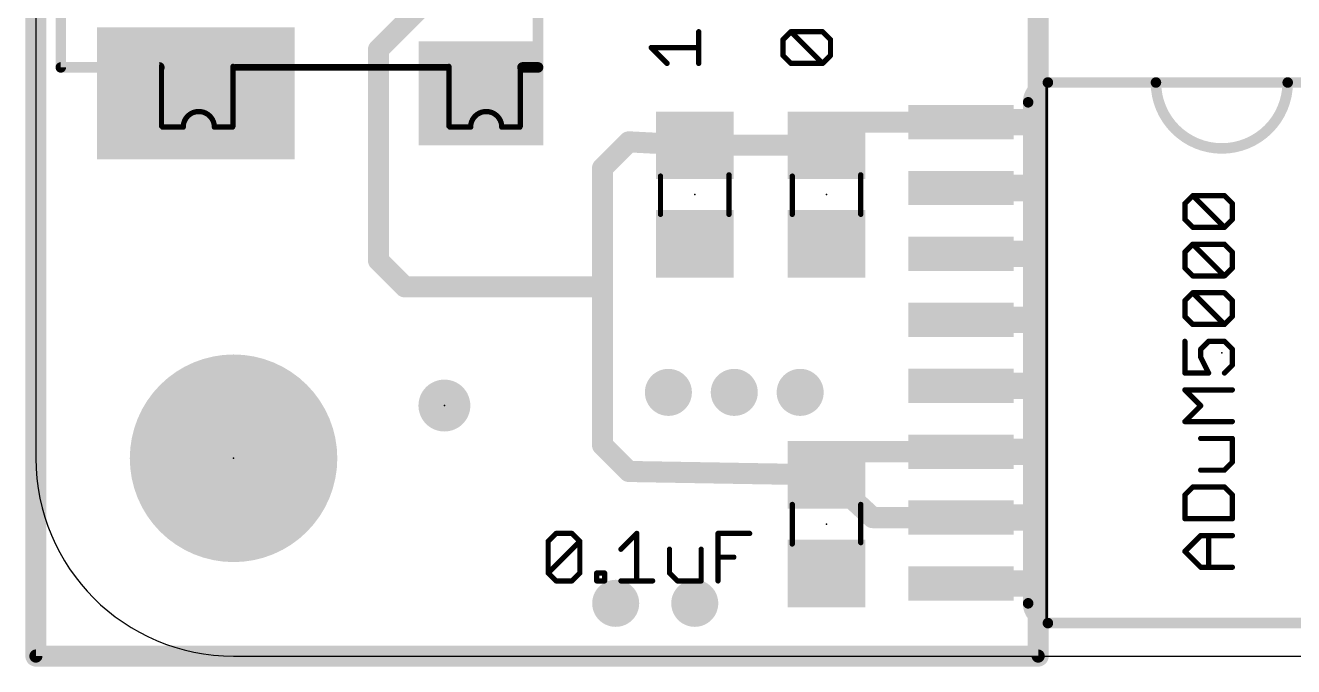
# Model space of a CAD drawing. Extents: x -0.2 to 52.2, y -1.3 to 32.4.
# Drawn here: x -0.2 to 24.24, y -0.2 to 12.15 of the extents above; entities that cross this region are included whole.
import ezdxf

# ---------------------------------------------------------------- set-up
doc = ezdxf.new("R2010")
doc.units = 0
for name, color, linetype in [('1', 12, 'CONTINUOUS'), ('16', 132, 'CONTINUOUS'), ('17', 110, 'CONTINUOUS'), ('18', 110, 'CONTINUOUS'), ('20', 53, 'CONTINUOUS'), ('23', 53, 'CONTINUOUS'), ('27', 253, 'CONTINUOUS'), ('51', 253, 'CONTINUOUS')]:
    doc.layers.add(name, color=color, linetype=linetype)

# ---------------------------------------------------------------- blocks, each defined once
blk = doc.blocks.new('RECT')
blk.add_solid([(-0.5, -0.5), (0.5, -0.5), (-0.5, 0.5), (0.5, 0.5)])
blk = doc.blocks.new('PIE')
at = {"const_width": 0.5}
blk.add_lwpolyline([(0, -0.25, 1), (0, 0.25, 1), (0, -0.25)], format="xyb", dxfattribs=at)
blk = doc.blocks.new('ROUNDP')
at = {"const_width": 0.5}
blk.add_lwpolyline([(0, -0.25, 1), (0, 0.25, 1), (0, -0.25)], format="xyb", dxfattribs=at)
blk = doc.blocks.new('ROUNDV')
at = {"const_width": 0.5}
blk.add_lwpolyline([(0, -0.25, 1), (0, 0.25, 1), (0, -0.25)], format="xyb", dxfattribs=at)

msp = doc.modelspace()

# ---------------------------------------------------------------- linework, layer by layer
at = {"layer": '1', "const_width": 0.4064}
for points in [[(0, 0), (0, 30.48)], [(19.32, 30.48), (19.32, 0)], [(6.604, 11.684), (7.366, 12.446)], [(6.604, 7.62), (6.604, 11.684)], [(15.621, 10.287), (15.24, 9.84)], [(17.8308, 10.287), (15.621, 10.287)], [(10.922, 9.398), (11.43, 9.906)], [(11.43, 9.906), (12.7, 9.84)], [(12.7, 9.84), (15.24, 9.84)], [(10.922, 7.112), (10.922, 9.398)], [(7.112, 7.112), (6.604, 7.62)], [(7.112, 7.112), (10.922, 7.112)], [(10.922, 4.064), (10.922, 7.112)], [(11.43, 3.556), (10.922, 4.064)], [(15.621, 3.937), (15.24, 3.49)], [(17.8308, 3.937), (15.621, 3.937)], [(15.24, 3.49), (11.43, 3.556)], [(16.129, 2.667), (15.24, 3.49)], [(17.8308, 2.667), (16.129, 2.667)], [(19.32, 0), (0, 0)]]:
    msp.add_lwpolyline(points, dxfattribs=at)
at = {"layer": '1', "const_width": 0.2032}
for points in [[(6.7056, 11.684, 1), (6.5024, 11.684)], [(6.5322, 11.7558, 1), (6.6758, 11.6122)], [(15.621, 10.3886, 1), (15.621, 10.1854)], [(15.6983, 10.2211, 1), (15.5437, 10.3529)], [(17.8308, 10.1854, 1), (17.8308, 10.3886)], [(11.4353, 10.0075, 1), (11.4247, 9.8045)], [(11.5018, 9.8342, 1), (11.3582, 9.9778)], [(12.7, 9.9416, 1), (12.7, 9.7384)], [(12.6947, 9.7385, 1), (12.7053, 9.9415)], [(15.24, 9.7384, 1), (15.24, 9.9416)], [(15.1627, 9.9059, 1), (15.3173, 9.7741)], [(11.0236, 9.398, 1), (10.8204, 9.398)], [(10.8502, 9.4698, 1), (10.9938, 9.3262)], [(6.5024, 7.62, 1), (6.7056, 7.62)], [(6.6758, 7.6918, 1), (6.5322, 7.5482)], [(7.112, 7.2136, 1), (7.112, 7.0104)], [(7.0402, 7.0402, 1), (7.1838, 7.1838)], [(11.0236, 7.112, 1), (10.8204, 7.112)], [(10.8204, 7.112, 1), (11.0236, 7.112)], [(10.922, 7.0104, 1), (10.922, 7.2136)], [(10.8204, 4.064, 1), (11.0236, 4.064)], [(10.9938, 4.1358, 1), (10.8502, 3.9922)], [(15.621, 4.0386, 1), (15.621, 3.8354)], [(15.6983, 3.8711, 1), (15.5437, 4.0029)], [(17.8308, 3.8354, 1), (17.8308, 4.0386)], [(11.4318, 3.6576, 1), (11.4282, 3.4544)], [(11.3582, 3.4842, 1), (11.5018, 3.6278)], [(15.309, 3.5646, 1), (15.171, 3.4154)], [(15.2382, 3.3884, 1), (15.2418, 3.5916)], [(15.1627, 3.5559, 1), (15.3173, 3.4241)], [(16.129, 2.7686, 1), (16.129, 2.5654)], [(16.06, 2.5924, 1), (16.198, 2.7416)], [(17.8308, 2.5654, 1), (17.8308, 2.7686)], [(0, 0.1016, 1), (0, -0.1016)], [(-0.1016, 0, 1), (0.1016, 0)], [(19.2184, 0, 1), (19.4216, 0)], [(19.32, -0.1016, 1), (19.32, 0.1016)]]:
    msp.add_lwpolyline(points, format="xyb", dxfattribs=at)
at = {"layer": '16', "const_width": 0.254}
for points in [[(0, 0), (0, 30.48)], [(19.32, 30.48), (19.32, 0)], [(19.32, 0), (0, 0)]]:
    msp.add_lwpolyline(points, dxfattribs=at)
at = {"layer": '16', "const_width": 0.127}
for points in [[(0, 0.0635, 1), (0, -0.0635)], [(-0.0635, 0, 1), (0.0635, 0)], [(19.2565, 0, 1), (19.3835, 0)], [(19.32, -0.0635, 1), (19.32, 0.0635)]]:
    msp.add_lwpolyline(points, format="xyb", dxfattribs=at)
at = {"layer": '20'}
for p, q in [((0, 26.67), (0, 3.81)), ((3.81, 0), (41.91, 0))]:
    msp.add_line(p, q, dxfattribs=at)
msp.add_arc((3.81, 3.81), 3.81, 180, 270, dxfattribs=at)
at = {"layer": '23'}
for p in [(12.7, 8.89), (15.24, 8.89), (22.86, 5.842), (7.874, 4.826), (3.81, 3.81), (15.24, 2.54)]:
    msp.add_point(p, dxfattribs=at)
at = {"layer": '27', "const_width": 0.1016}
for points in [[(12.7762, 11.4174), (12.7762, 12.0275)], [(14.401, 11.875), (14.5536, 12.0275)], [(14.5536, 12.0275), (15.1637, 12.0275)], [(15.1637, 11.4174), (14.5536, 12.0275)], [(15.1637, 12.0275), (15.3162, 11.875)], [(12.1661, 11.4174), (11.861, 11.7225)], [(11.861, 11.7225), (12.7762, 11.7225)], [(14.401, 11.5699), (14.401, 11.875)], [(15.3162, 11.875), (15.3162, 11.5699)], [(14.5536, 11.4174), (14.401, 11.5699)], [(15.3162, 11.5699), (15.1637, 11.4174)], [(15.1637, 11.4174), (14.5536, 11.4174)], [(22.148, 8.7169), (22.3006, 8.8694)], [(22.3006, 8.8694), (22.9107, 8.8694)], [(22.9107, 8.2593), (22.3006, 8.8694)], [(22.9107, 8.8694), (23.0632, 8.7169)], [(22.148, 8.4118), (22.148, 8.7169)], [(23.0632, 8.7169), (23.0632, 8.4118)], [(22.3006, 8.2593), (22.148, 8.4118)], [(23.0632, 8.4118), (22.9107, 8.2593)], [(22.9107, 8.2593), (22.3006, 8.2593)], [(22.148, 7.7813), (22.3006, 7.9339)], [(22.148, 7.4763), (22.148, 7.7813)], [(22.3006, 7.9339), (22.9107, 7.9339)], [(22.9107, 7.3238), (22.3006, 7.9339)], [(22.9107, 7.9339), (23.0632, 7.7813)], [(23.0632, 7.7813), (23.0632, 7.4763)], [(22.3006, 7.3238), (22.148, 7.4763)], [(22.9107, 7.3238), (22.3006, 7.3238)], [(23.0632, 7.4763), (22.9107, 7.3238)], [(22.148, 6.8458), (22.3006, 6.9984)], [(22.148, 6.5408), (22.148, 6.8458)], [(22.3006, 6.9984), (22.9107, 6.9984)], [(22.9107, 6.3882), (22.3006, 6.9984)], [(22.9107, 6.9984), (23.0632, 6.8458)], [(23.0632, 6.8458), (23.0632, 6.5408)], [(22.3006, 6.3882), (22.148, 6.5408)], [(22.9107, 6.3882), (22.3006, 6.3882)], [(23.0632, 6.5408), (22.9107, 6.3882)], [(22.148, 6.0628), (22.148, 5.4527)], [(22.4531, 5.9103), (22.6056, 6.0628)], [(22.6056, 6.0628), (22.9107, 6.0628)], [(22.9107, 6.0628), (23.0632, 5.9103)], [(22.4531, 5.7578), (22.4531, 5.9103)], [(23.0632, 5.9103), (23.0632, 5.6052)], [(22.6056, 5.4527), (22.4531, 5.7578)], [(23.0632, 5.6052), (22.9107, 5.4527)], [(22.148, 5.4527), (22.6056, 5.4527)], [(22.4531, 4.8223), (22.148, 5.1273)], [(22.148, 5.1273), (23.0632, 5.1273)], [(22.148, 4.5172), (22.4531, 4.8223)], [(23.0632, 4.5172), (22.148, 4.5172)], [(23.0632, 4.1918), (22.4531, 4.1918)], [(23.0632, 3.7342), (23.0632, 4.1918)], [(22.9107, 3.5817), (23.0632, 3.7342)], [(22.4531, 3.5817), (22.9107, 3.5817)], [(22.3006, 3.2563), (22.148, 3.1038)], [(22.9107, 3.2563), (22.3006, 3.2563)], [(23.0632, 3.1038), (22.9107, 3.2563)], [(22.148, 3.1038), (22.148, 2.6462)], [(23.0632, 2.6462), (23.0632, 3.1038)], [(22.148, 2.6462), (23.0632, 2.6462)], [(9.8744, 2.2105), (10.0269, 2.363)], [(9.8744, 1.6003), (9.8744, 2.2105)], [(9.8744, 1.6003), (10.4845, 2.2105)], [(10.0269, 2.363), (10.332, 2.363)], [(10.332, 2.363), (10.4845, 2.2105)], [(10.4845, 2.2105), (10.4845, 1.6003)], [(11.2776, 2.0579), (11.5827, 2.363)], [(11.5827, 2.363), (11.5827, 1.4478)], [(13.1487, 1.4478), (13.1487, 2.363)], [(13.1487, 2.363), (13.7588, 2.363)], [(22.148, 2.0157), (22.4531, 2.3208)], [(22.4531, 2.3208), (23.0632, 2.3208)], [(22.6056, 1.7106), (22.6056, 2.3208)], [(12.2132, 2.0579), (12.2132, 1.6003)], [(12.8233, 1.4478), (12.8233, 2.0579)], [(13.1487, 1.9054), (13.4537, 1.9054)], [(22.4531, 1.7106), (22.148, 2.0157)], [(23.0632, 1.7106), (22.4531, 1.7106)], [(10.0269, 1.4478), (9.8744, 1.6003)], [(10.332, 1.4478), (10.0269, 1.4478)], [(10.4845, 1.6003), (10.332, 1.4478)], [(10.8099, 1.4478), (10.8099, 1.6003)], [(10.8099, 1.6003), (10.9624, 1.6003)], [(10.9624, 1.4478), (10.8099, 1.4478)], [(10.9624, 1.6003), (10.9624, 1.4478)], [(11.2776, 1.4478), (11.8878, 1.4478)], [(12.2132, 1.6003), (12.3657, 1.4478)], [(12.3657, 1.4478), (12.8233, 1.4478)]]:
    msp.add_lwpolyline(points, dxfattribs=at)
at = {"layer": '27', "const_width": 0.0508}
for points in [[(12.8016, 12.0275, 1), (12.7508, 12.0275)], [(14.5536, 12.0529, 1), (14.5536, 12.0021)], [(14.5715, 12.0455, 1), (14.5356, 12.0096)], [(14.5715, 12.0096, 1), (14.5356, 12.0455)], [(15.1816, 12.0455, 1), (15.1457, 12.0096)], [(15.1637, 12.0021, 1), (15.1637, 12.0529)], [(11.861, 11.7479, 1), (11.861, 11.6971)], [(11.879, 11.7404, 1), (11.8431, 11.7045)], [(12.7762, 11.6971, 1), (12.7762, 11.7479)], [(14.4264, 11.875, 1), (14.3756, 11.875)], [(14.3831, 11.893, 1), (14.419, 11.857)], [(15.3416, 11.875, 1), (15.2908, 11.875)], [(15.2982, 11.857, 1), (15.3342, 11.893)], [(14.3756, 11.5699, 1), (14.4264, 11.5699)], [(14.419, 11.5879, 1), (14.3831, 11.552)], [(15.2908, 11.5699, 1), (15.3416, 11.5699)], [(15.3342, 11.552, 1), (15.2982, 11.5879)], [(12.1481, 11.3994, 1), (12.184, 11.4354)], [(12.7508, 11.4174, 1), (12.8016, 11.4174)], [(14.5536, 11.4428, 1), (14.5536, 11.392)], [(14.5356, 11.3994, 1), (14.5715, 11.4354)], [(15.1457, 11.4354, 1), (15.1816, 11.3994)], [(15.1457, 11.3994, 1), (15.1816, 11.4354)], [(15.1637, 11.392, 1), (15.1637, 11.4428)], [(22.3185, 8.8874, 1), (22.2826, 8.8514)], [(22.3006, 8.8948, 1), (22.3006, 8.844)], [(22.3185, 8.8514, 1), (22.2826, 8.8874)], [(22.9286, 8.8874, 1), (22.8927, 8.8514)], [(22.9107, 8.844, 1), (22.9107, 8.8948)], [(22.1734, 8.7169, 1), (22.1226, 8.7169)], [(22.1301, 8.7348, 1), (22.166, 8.6989)], [(23.0886, 8.7169, 1), (23.0378, 8.7169)], [(23.0452, 8.6989, 1), (23.0812, 8.7348)], [(22.166, 8.4298, 1), (22.1301, 8.3938)], [(22.1226, 8.4118, 1), (22.1734, 8.4118)], [(23.0378, 8.4118, 1), (23.0886, 8.4118)], [(23.0812, 8.3938, 1), (23.0452, 8.4298)], [(22.3006, 8.2847, 1), (22.3006, 8.2339)], [(22.2826, 8.2413, 1), (22.3185, 8.2772)], [(22.8927, 8.2772, 1), (22.9286, 8.2413)], [(22.8927, 8.2413, 1), (22.9286, 8.2772)], [(22.9107, 8.2339, 1), (22.9107, 8.2847)], [(22.1734, 7.7813, 1), (22.1226, 7.7813)], [(22.1301, 7.7993, 1), (22.166, 7.7634)], [(22.3006, 7.9593, 1), (22.3006, 7.9085)], [(22.3185, 7.9518, 1), (22.2826, 7.9159)], [(22.3185, 7.9159, 1), (22.2826, 7.9518)], [(22.9286, 7.9518, 1), (22.8927, 7.9159)], [(22.9107, 7.9085, 1), (22.9107, 7.9593)], [(23.0886, 7.7813, 1), (23.0378, 7.7813)], [(23.0452, 7.7634, 1), (23.0812, 7.7993)], [(22.1226, 7.4763, 1), (22.1734, 7.4763)], [(22.166, 7.4942, 1), (22.1301, 7.4583)], [(22.3006, 7.3492, 1), (22.3006, 7.2984)], [(22.2826, 7.3058, 1), (22.3185, 7.3417)], [(22.8927, 7.3417, 1), (22.9286, 7.3058)], [(22.8927, 7.3058, 1), (22.9286, 7.3417)], [(22.9107, 7.2984, 1), (22.9107, 7.3492)], [(23.0378, 7.4763, 1), (23.0886, 7.4763)], [(23.0812, 7.4583, 1), (23.0452, 7.4942)], [(22.1734, 6.8458, 1), (22.1226, 6.8458)], [(22.1301, 6.8638, 1), (22.166, 6.8279)], [(22.3006, 7.0238, 1), (22.3006, 6.973)], [(22.3185, 7.0163, 1), (22.2826, 6.9804)], [(22.3185, 6.9804, 1), (22.2826, 7.0163)], [(22.9286, 7.0163, 1), (22.8927, 6.9804)], [(22.9107, 6.973, 1), (22.9107, 7.0238)], [(23.0886, 6.8458, 1), (23.0378, 6.8458)], [(23.0452, 6.8279, 1), (23.0812, 6.8638)], [(22.1226, 6.5408, 1), (22.1734, 6.5408)], [(22.166, 6.5587, 1), (22.1301, 6.5228)], [(22.3006, 6.4136, 1), (22.3006, 6.3628)], [(22.2826, 6.3703, 1), (22.3185, 6.4062)], [(22.8927, 6.4062, 1), (22.9286, 6.3703)], [(22.8927, 6.3703, 1), (22.9286, 6.4062)], [(22.9107, 6.3628, 1), (22.9107, 6.4136)], [(23.0378, 6.5408, 1), (23.0886, 6.5408)], [(23.0812, 6.5228, 1), (23.0452, 6.5587)], [(22.1734, 6.0628, 1), (22.1226, 6.0628)], [(22.6056, 6.0882, 1), (22.6056, 6.0374)], [(22.6236, 6.0449, 1), (22.5876, 6.0808)], [(22.9286, 6.0808, 1), (22.8927, 6.0449)], [(22.9107, 6.0374, 1), (22.9107, 6.0882)], [(22.4351, 5.9283, 1), (22.471, 5.8923)], [(22.4785, 5.9103, 1), (22.4277, 5.9103)], [(23.0886, 5.9103, 1), (23.0378, 5.9103)], [(23.0452, 5.8923, 1), (23.0812, 5.9283)], [(22.4758, 5.7691, 1), (22.4304, 5.7464)], [(22.4277, 5.7578, 1), (22.4785, 5.7578)], [(23.0378, 5.6052, 1), (23.0886, 5.6052)], [(23.0812, 5.5873, 1), (23.0452, 5.6232)], [(22.148, 5.4781, 1), (22.148, 5.4273)], [(22.1226, 5.4527, 1), (22.1734, 5.4527)], [(22.5829, 5.4414, 1), (22.6283, 5.4641)], [(22.6056, 5.4273, 1), (22.6056, 5.4781)], [(22.8927, 5.4707, 1), (22.9286, 5.4348)], [(22.148, 5.1527, 1), (22.148, 5.1019)], [(22.166, 5.1453, 1), (22.1301, 5.1094)], [(23.0632, 5.1019, 1), (23.0632, 5.1527)], [(22.471, 4.8043, 1), (22.4351, 4.8402)], [(22.4351, 4.8043, 1), (22.471, 4.8402)], [(22.148, 4.5426, 1), (22.148, 4.4918)], [(22.1301, 4.5352, 1), (22.166, 4.4992)], [(23.0632, 4.4918, 1), (23.0632, 4.5426)], [(22.4531, 4.2172, 1), (22.4531, 4.1664)], [(23.0886, 4.1918, 1), (23.0378, 4.1918)], [(23.0632, 4.1664, 1), (23.0632, 4.2172)], [(23.0378, 3.7342, 1), (23.0886, 3.7342)], [(23.0812, 3.7162, 1), (23.0452, 3.7522)], [(22.4531, 3.6071, 1), (22.4531, 3.5563)], [(22.8927, 3.5996, 1), (22.9286, 3.5637)], [(22.9107, 3.5563, 1), (22.9107, 3.6071)], [(22.3006, 3.2817, 1), (22.3006, 3.2309)], [(22.3185, 3.2383, 1), (22.2826, 3.2742)], [(22.9286, 3.2742, 1), (22.8927, 3.2383)], [(22.9107, 3.2309, 1), (22.9107, 3.2817)], [(22.1734, 3.1038, 1), (22.1226, 3.1038)], [(22.1301, 3.1217, 1), (22.166, 3.0858)], [(23.0886, 3.1038, 1), (23.0378, 3.1038)], [(23.0452, 3.0858, 1), (23.0812, 3.1217)], [(22.148, 2.6716, 1), (22.148, 2.6208)], [(23.0632, 2.6208, 1), (23.0632, 2.6716)], [(22.1226, 2.6462, 1), (22.1734, 2.6462)], [(23.0378, 2.6462, 1), (23.0886, 2.6462)], [(9.8998, 2.2105, 1), (9.849, 2.2105)], [(9.8564, 2.2284, 1), (9.8923, 2.1925)], [(10.0269, 2.3884, 1), (10.0269, 2.3376)], [(10.0449, 2.345, 1), (10.0089, 2.3809)], [(10.3499, 2.3809, 1), (10.314, 2.345)], [(10.332, 2.3376, 1), (10.332, 2.3884)], [(10.5099, 2.2105, 1), (10.4591, 2.2105)], [(10.5024, 2.1925, 1), (10.4665, 2.2284)], [(10.4665, 2.1925, 1), (10.5024, 2.2284)], [(11.6081, 2.363, 1), (11.5573, 2.363)], [(11.6007, 2.345, 1), (11.5647, 2.3809)], [(13.1741, 2.363, 1), (13.1233, 2.363)], [(13.1487, 2.3884, 1), (13.1487, 2.3376)], [(13.7588, 2.3376, 1), (13.7588, 2.3884)], [(22.4531, 2.3462, 1), (22.4531, 2.2954)], [(22.471, 2.3028, 1), (22.4351, 2.3387)], [(22.631, 2.3208, 1), (22.5802, 2.3208)], [(23.0632, 2.2954, 1), (23.0632, 2.3462)], [(11.2597, 2.0759, 1), (11.2956, 2.04)], [(12.2386, 2.0579, 1), (12.1878, 2.0579)], [(12.8487, 2.0579, 1), (12.7979, 2.0579)], [(13.1487, 1.9308, 1), (13.1487, 1.88)], [(13.4537, 1.88, 1), (13.4537, 1.9308)], [(22.166, 2.0337, 1), (22.1301, 1.9977)], [(22.1301, 2.0337, 1), (22.166, 1.9977)], [(22.4531, 1.736, 1), (22.4531, 1.6852)], [(22.4351, 1.6927, 1), (22.471, 1.7286)], [(22.5802, 1.7106, 1), (22.631, 1.7106)], [(23.0632, 1.6852, 1), (23.0632, 1.736)], [(9.8923, 1.6183, 1), (9.8564, 1.5824)], [(9.8564, 1.6183, 1), (9.8923, 1.5824)], [(9.849, 1.6003, 1), (9.8998, 1.6003)], [(10.0269, 1.4732, 1), (10.0269, 1.4224)], [(10.0089, 1.4298, 1), (10.0449, 1.4658)], [(10.314, 1.4658, 1), (10.3499, 1.4298)], [(10.332, 1.4224, 1), (10.332, 1.4732)], [(10.4591, 1.6003, 1), (10.5099, 1.6003)], [(10.5024, 1.5824, 1), (10.4665, 1.6183)], [(10.8353, 1.6003, 1), (10.7845, 1.6003)], [(10.8099, 1.6257, 1), (10.8099, 1.5749)], [(10.8099, 1.4732, 1), (10.8099, 1.4224)], [(10.7845, 1.4478, 1), (10.8353, 1.4478)], [(10.9878, 1.6003, 1), (10.937, 1.6003)], [(10.937, 1.4478, 1), (10.9878, 1.4478)], [(10.9624, 1.5749, 1), (10.9624, 1.6257)], [(10.9624, 1.4224, 1), (10.9624, 1.4732)], [(11.2776, 1.4732, 1), (11.2776, 1.4224)], [(11.5573, 1.4478, 1), (11.6081, 1.4478)], [(11.8878, 1.4224, 1), (11.8878, 1.4732)], [(12.2311, 1.6183, 1), (12.1952, 1.5824)], [(12.1878, 1.6003, 1), (12.2386, 1.6003)], [(12.3657, 1.4732, 1), (12.3657, 1.4224)], [(12.3477, 1.4298, 1), (12.3836, 1.4658)], [(12.7979, 1.4478, 1), (12.8487, 1.4478)], [(12.8233, 1.4224, 1), (12.8233, 1.4732)], [(13.1233, 1.4478, 1), (13.1741, 1.4478)]]:
    msp.add_lwpolyline(points, format="xyb", dxfattribs=at)
at = {"layer": '51'}
for points, const_width in [([(0.48, 19.14), (0.48, 11.34)], 0.2032), ([(9.68, 19.14), (9.68, 11.34)], 0.2032), ([(0.48, 11.34), (2.38, 11.34)], 0.2032), ([(2.4208, 10.21), (2.4208, 11.36)], 0.1016), ([(3.7994, 11.36), (3.7994, 10.21)], 0.1016), ([(3.84, 11.34), (7.94, 11.34)], 0.127), ([(7.9608, 10.21), (7.9608, 11.36)], 0.1016), ([(9.68, 11.34), (9.38, 11.34)], 0.2032), ([(9.3394, 11.36), (9.3394, 10.21)], 0.1016), ([(21.59, 11.049), (19.5072, 11.049)], 0.2032), ([(19.4818, 11.049), (19.4818, 0.635)], 0.0508), ([(24.13, 11.049), (21.59, 11.049)], 0.2032), ([(26.2128, 11.049), (24.13, 11.049)], 0.2032), ([(19.1262, 10.668), (19.1262, 1.016)], 0.2032), ([(2.44, 10.19), (2.84, 10.19)], 0.1016), ([(3.79, 10.19), (3.44, 10.19)], 0.1016), ([(7.98, 10.19), (8.38, 10.19)], 0.1016), ([(9.33, 10.19), (8.98, 10.19)], 0.1016), ([(12.04, 9.246), (12.04, 8.509)], 0.1016), ([(13.36, 9.271), (13.36, 8.509)], 0.1016), ([(14.58, 9.246), (14.58, 8.509)], 0.1016), ([(15.9, 9.271), (15.9, 8.509)], 0.1016), ([(14.58, 2.159), (14.58, 2.921)], 0.1016), ([(15.9, 2.184), (15.9, 2.921)], 0.1016), ([(19.5072, 0.635), (26.2128, 0.635)], 0.2032)]:
    msp.add_lwpolyline(points, dxfattribs=dict(at, const_width=const_width))
for points, const_width in [([(0.48, 11.3908, 1), (0.48, 11.2892)], 0.1016), ([(0.4292, 11.34, 1), (0.5308, 11.34)], 0.1016), ([(2.38, 11.2892, 1), (2.38, 11.3908)], 0.1016), ([(2.4462, 11.36, 1), (2.3954, 11.36)], 0.0508), ([(3.8248, 11.36, 1), (3.774, 11.36)], 0.0508), ([(3.84, 11.3718, 1), (3.84, 11.3082)], 0.0635), ([(7.94, 11.3082, 1), (7.94, 11.3718)], 0.0635), ([(7.9862, 11.36, 1), (7.9354, 11.36)], 0.0508), ([(9.38, 11.3908, 1), (9.38, 11.2892)], 0.1016), ([(9.3648, 11.36, 1), (9.314, 11.36)], 0.0508), ([(9.6292, 11.34, 1), (9.7308, 11.34)], 0.1016), ([(9.68, 11.2892, 1), (9.68, 11.3908)], 0.1016), ([(19.5072, 11.049, 0.4142), (19.1262, 10.668)], 0.2032), ([(19.5072, 11.0998, 1), (19.5072, 10.9982)], 0.1016), ([(19.5072, 10.9982, 1), (19.5072, 11.0998)], 0.1016), ([(19.4945, 11.049, 1), (19.4691, 11.049)], 0.0254), ([(21.59, 11.0998, 1), (21.59, 10.9982)], 0.1016), ([(21.59, 11.049, 1), (24.13, 11.049)], 0.2032), ([(21.6408, 11.049, 1), (21.5392, 11.049)], 0.1016), ([(21.59, 10.9982, 1), (21.59, 11.0998)], 0.1016), ([(24.13, 11.0998, 1), (24.13, 10.9982)], 0.1016), ([(24.1808, 11.049, 1), (24.0792, 11.049)], 0.1016), ([(24.13, 10.9982, 1), (24.13, 11.0998)], 0.1016), ([(19.177, 10.668, 1), (19.0754, 10.668)], 0.1016), ([(3.44, 10.19, 1), (2.84, 10.19)], 0.1016), ([(8.98, 10.19, 1), (8.38, 10.19)], 0.1016), ([(19.0754, 10.668, 1), (19.177, 10.668)], 0.1016), ([(2.3954, 10.21, 1), (2.4462, 10.21)], 0.0508), ([(2.44, 10.2154, 1), (2.44, 10.1646)], 0.0508), ([(2.8146, 10.19, 1), (2.8654, 10.19)], 0.0508), ([(2.84, 10.1646, 1), (2.84, 10.2154)], 0.0508), ([(3.44, 10.2154, 1), (3.44, 10.1646)], 0.0508), ([(3.4146, 10.19, 1), (3.4654, 10.19)], 0.0508), ([(3.774, 10.21, 1), (3.8248, 10.21)], 0.0508), ([(3.79, 10.1646, 1), (3.79, 10.2154)], 0.0508), ([(7.9354, 10.21, 1), (7.9862, 10.21)], 0.0508), ([(7.98, 10.2154, 1), (7.98, 10.1646)], 0.0508), ([(8.3546, 10.19, 1), (8.4054, 10.19)], 0.0508), ([(8.38, 10.1646, 1), (8.38, 10.2154)], 0.0508), ([(8.98, 10.2154, 1), (8.98, 10.1646)], 0.0508), ([(8.9546, 10.19, 1), (9.0054, 10.19)], 0.0508), ([(9.314, 10.21, 1), (9.3648, 10.21)], 0.0508), ([(9.33, 10.1646, 1), (9.33, 10.2154)], 0.0508), ([(12.0654, 9.246, 1), (12.0146, 9.246)], 0.0508), ([(13.3854, 9.271, 1), (13.3346, 9.271)], 0.0508), ([(14.6054, 9.246, 1), (14.5546, 9.246)], 0.0508), ([(15.9254, 9.271, 1), (15.8746, 9.271)], 0.0508), ([(12.0146, 8.509, 1), (12.0654, 8.509)], 0.0508), ([(13.3346, 8.509, 1), (13.3854, 8.509)], 0.0508), ([(14.5546, 8.509, 1), (14.6054, 8.509)], 0.0508), ([(15.8746, 8.509, 1), (15.9254, 8.509)], 0.0508), ([(14.6054, 2.921, 1), (14.5546, 2.921)], 0.0508), ([(15.9254, 2.921, 1), (15.8746, 2.921)], 0.0508), ([(15.8746, 2.184, 1), (15.9254, 2.184)], 0.0508), ([(14.5546, 2.159, 1), (14.6054, 2.159)], 0.0508), ([(19.1262, 1.016, 0.4142), (19.5072, 0.635)], 0.2032), ([(19.177, 1.016, 1), (19.0754, 1.016)], 0.1016), ([(19.0754, 1.016, 1), (19.177, 1.016)], 0.1016), ([(19.5072, 0.6858, 1), (19.5072, 0.5842)], 0.1016), ([(19.5072, 0.5842, 1), (19.5072, 0.6858)], 0.1016), ([(19.4691, 0.635, 1), (19.4945, 0.635)], 0.0254)]:
    msp.add_lwpolyline(points, format="xyb", dxfattribs=dict(at, const_width=const_width))

# ---------------------------------------------------------------- block references
at = {"layer": '1'}
for p, xscale, yscale, rotation in [((3.08, 10.84), 2.54, 3.81, 270), ((8.58, 10.84), 2, 2.4, 270), ((17.8308, 10.287), 0.6604, 2.032, 270), ((12.7, 9.84), 1.3, 1.5, 270), ((15.24, 9.84), 1.3, 1.5, 270), ((17.8308, 9.017), 0.6604, 2.032, 270), ((12.7, 7.94), 1.3, 1.5, 270), ((15.24, 7.94), 1.3, 1.5, 270), ((17.8308, 7.747), 0.6604, 2.032, 270), ((17.8308, 6.477), 0.6604, 2.032, 270), ((17.8308, 5.207), 0.6604, 2.032, 270), ((17.8308, 3.937), 0.6604, 2.032, 270), ((15.24, 3.49), 1.3, 1.5, 90), ((17.8308, 2.667), 0.6604, 2.032, 270), ((15.24, 1.59), 1.3, 1.5, 90), ((17.8308, 1.397), 0.6604, 2.032, 270)]:
    msp.add_blockref('RECT', p, dxfattribs=dict(at, xscale=xscale, yscale=yscale, rotation=rotation))
msp.add_blockref('PIE', (7.874, 4.826), dxfattribs=at)
at = {"layer": '17', "xscale": 4, "yscale": 4}
msp.add_blockref('ROUNDP', (3.81, 3.81), dxfattribs=at)
msp.add_blockref('ROUNDP', (3.81, 3.81), dxfattribs=at)
at = {"layer": '18', "xscale": 0.9064, "yscale": 0.9064}
for p in [(12.192, 5.08), (12.192, 5.08), (13.462, 5.08), (13.462, 5.08), (14.732, 5.08), (14.732, 5.08), (11.176, 1.016), (11.176, 1.016), (12.7, 1.016), (12.7, 1.016)]:
    msp.add_blockref('ROUNDV', p, dxfattribs=at)
at = {"layer": '51'}
for p, xscale, yscale, rotation in [((18.2626, 10.287), 0.508, 1.4732, 270), ((19.0627, 10.287), 0.508, 0.127, 270), ((12.7012, 9.6072), 0.7501, 1.4501, 270), ((15.2412, 9.6072), 0.7501, 1.4501, 270), ((18.2626, 9.017), 0.508, 1.4732, 270), ((19.0627, 9.017), 0.508, 0.127, 270), ((12.7012, 8.1593), 0.7501, 1.4501, 270), ((15.2412, 8.1593), 0.7501, 1.4501, 270), ((18.2626, 7.747), 0.508, 1.4732, 270), ((19.0627, 7.747), 0.508, 0.127, 270), ((18.2626, 6.477), 0.508, 1.4732, 270), ((19.0627, 6.477), 0.508, 0.127, 270), ((18.2626, 5.207), 0.508, 1.4732, 270), ((19.0627, 5.207), 0.508, 0.127, 270), ((18.2626, 3.937), 0.508, 1.4732, 270), ((19.0627, 3.937), 0.508, 0.127, 270), ((15.2389, 3.2707), 0.7501, 1.4501, 90), ((18.2626, 2.667), 0.508, 1.4732, 270), ((19.0627, 2.667), 0.508, 0.127, 270), ((15.2389, 1.8229), 0.7501, 1.4501, 90), ((18.2626, 1.397), 0.508, 1.4732, 270), ((19.0627, 1.397), 0.508, 0.127, 270)]:
    msp.add_blockref('RECT', p, dxfattribs=dict(at, xscale=xscale, yscale=yscale, rotation=rotation))

doc.saveas('drawing.dxf')
